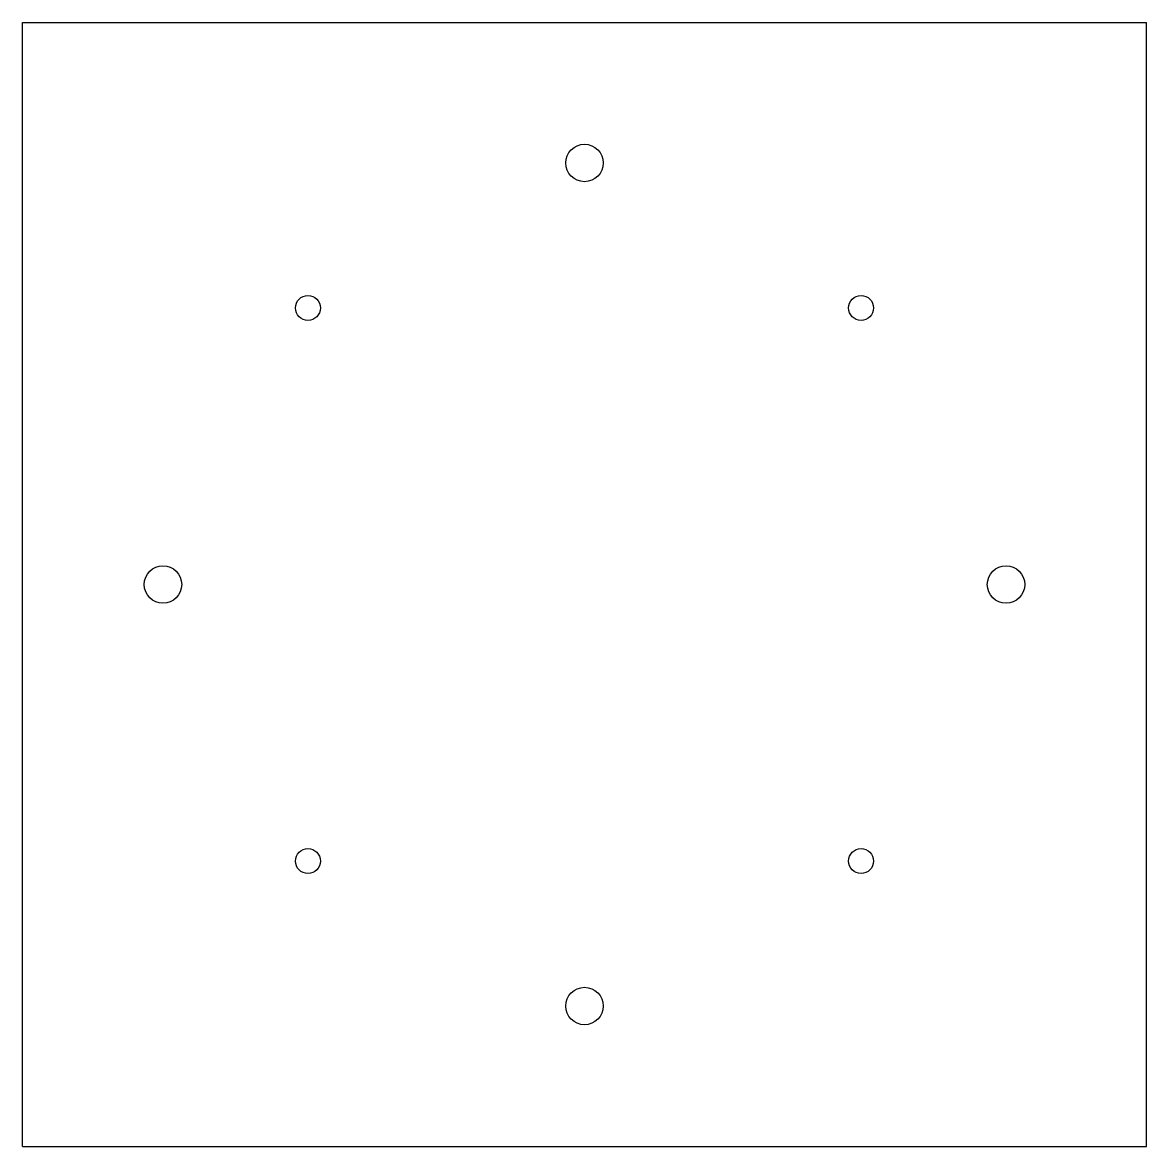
# Model space of a CAD drawing. Header units: inches. Extents: x 0 to 8, y 0 to 8.
import ezdxf

# ---------------------------------------------------------------- set-up
doc = ezdxf.new("R2010")
doc.units = ezdxf.units.IN
doc.header["$MEASUREMENT"] = 0

msp = doc.modelspace()

# ---------------------------------------------------------------- linework, layer by layer
at = {"color": 7, "linetype": 'Continuous', "lineweight": 25}
for p, q in [((0, 8), (8, 8)), ((0, 0), (0, 8)), ((8, 0), (8, 8)), ((0, 0), (8, 0))]:
    msp.add_line(p, q, dxfattribs=at)
for centre, radius in [((4, 7), 0.1331), ((2.0315, 5.9685), 0.0886), ((5.9685, 5.9685), 0.0886), ((1, 4), 0.1331), ((7, 4), 0.1331), ((2.0315, 2.0315), 0.0886), ((5.9685, 2.0315), 0.0886), ((4, 1), 0.1331)]:
    msp.add_circle(centre, radius, dxfattribs=at)

doc.saveas('drawing.dxf')
